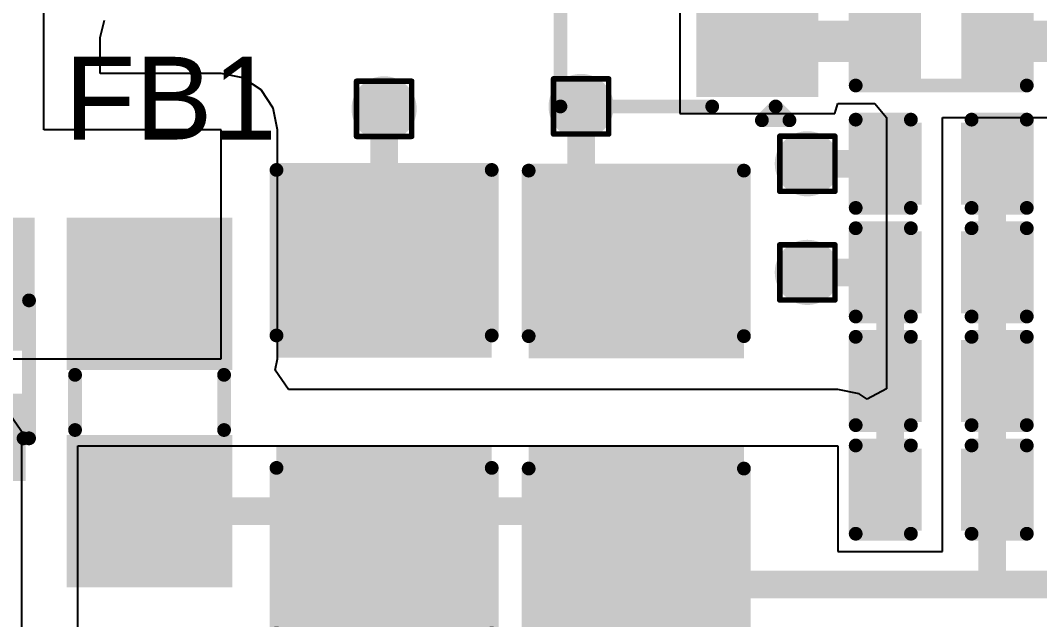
# Model space of a CAD drawing. Header units: inches. Extents: x -40 to 219, y 2 to 133.
# Drawn here: x 29.98 to 39.36, y 62.32 to 67.84 of the extents above; entities that cross this region are included whole.
import ezdxf

# ---------------------------------------------------------------- set-up
doc = ezdxf.new("R2010")
doc.units = ezdxf.units.IN
for name, color, linetype in [('Bottom Layer', 5, 'Continuous'), ('Drill Drawing', 1, 'Continuous'), ('Top Layer', 1, 'Continuous'), ('Top Overlay', 2, 'Continuous'), ('Top Paste', 8, 'Continuous'), ('Top Solder', 216, 'Continuous'), ('Via Holes', 16, 'Continuous')]:
    doc.layers.add(name, color=color, linetype=linetype)
doc.styles.add('Arial', font='', dxfattribs={"height": 0.2})
doc.styles.get('Arial').set_extended_font_data('Arial')

# ---------------------------------------------------------------- blocks, each defined once
blk = doc.blocks.new('R___0402_88')
at = {"layer": 'Top Layer'}
for points in [[(-0.6985, -0.3175), (-0.6985, 0.3175), (-0.2412999999999999, 0.3175), (-0.2413, -0.3175)], [(0.2412999999999999, -0.3175), (0.2413, 0.3175), (0.6985, 0.3175), (0.6985, -0.3175)]]:
    blk.add_hatch(color=1, dxfattribs=at).paths.add_polyline_path(points)
at = {"layer": 'Top Paste'}
for points in [[(-0.6985, -0.3175), (-0.6985, 0.3175), (-0.2412999999999999, 0.3175), (-0.2413, -0.3175)], [(0.2412999999999999, -0.3175), (0.2413, 0.3175), (0.6985, 0.3175), (0.6985, -0.3175)]]:
    blk.add_hatch(color=8, dxfattribs=at).paths.add_polyline_path(points)
at = {"layer": 'Top Solder'}
for points in [[(-0.75350116, -0.37250116), (-0.75350116, 0.37250116), (-0.1862988399999999, 0.37250116), (-0.18629884, -0.37250116)], [(0.1862988399999999, -0.37250116), (0.18629884, 0.37250116), (0.75350116, 0.37250116), (0.75350116, -0.37250116)]]:
    blk.add_hatch(color=216, dxfattribs=at).paths.add_polyline_path(points)
at = {"layer": 'Top Overlay'}
for points in [[(0.7874, 0.4064, 0.127, 0.127, 0), (-0.7874, 0.4064, 0.127, 0.127, 0)], [(-0.7874, 0.4064, 0.127, 0.127, 0), (-0.7874, -0.4064, 0.127, 0.127, 0)], [(0.7874, 0.4064, 0.127, 0.127, 0), (0.7874, -0.4064, 0.127, 0.127, 0)], [(0.7874, -0.4064, 0.127, 0.127, 0), (-0.7874, -0.4064, 0.127, 0.127, 0)], [(0.8128, -0.4318, 0.0032258, 0.0032258, 0), (-0.8128, -0.4318, 0.0032258, 0.0032258, 0)]]:
    blk.add_lwpolyline(points, format="xyseb", dxfattribs=at)
for points in [[(-0.8191499999999999, 0.4064, 0.0635, 0.0635, 1), (-0.7556499999999999, 0.4064, 0.0635, 0.0635, 1)], [(-0.8191499999999999, 0.4064, 0.0635, 0.0635, 1), (-0.7556499999999999, 0.4064, 0.0635, 0.0635, 1)], [(0.7556499999999999, 0.4064, 0.0635, 0.0635, 1), (0.8191499999999999, 0.4064, 0.0635, 0.0635, 1)], [(0.7556499999999999, 0.4064, 0.0635, 0.0635, 1), (0.8191499999999999, 0.4064, 0.0635, 0.0635, 1)], [(-0.8191499999999999, -0.4064, 0.0635, 0.0635, 1), (-0.7556499999999999, -0.4064, 0.0635, 0.0635, 1)], [(-0.8191499999999999, -0.4064, 0.0635, 0.0635, 1), (-0.7556499999999999, -0.4064, 0.0635, 0.0635, 1)], [(0.7556499999999999, -0.4064, 0.0635, 0.0635, 1), (0.8191499999999999, -0.4064, 0.0635, 0.0635, 1)], [(0.7556499999999999, -0.4064, 0.0635, 0.0635, 1), (0.8191499999999999, -0.4064, 0.0635, 0.0635, 1)], [(-0.81360518, -0.4318, 0.0016129, 0.0016129, 1), (-0.8119948199999999, -0.4318, 0.0016129, 0.0016129, 1)], [(0.8119948199999999, -0.4318, 0.0016129, 0.0016129, 1), (0.81360518, -0.4318, 0.0016129, 0.0016129, 1)]]:
    blk.add_lwpolyline(points, format="xyseb", close=True, dxfattribs=at)
blk = doc.blocks.new('SOT_23_134')
at = {"layer": 'Top Layer'}
for points in [[(-0.41000045, 1.46000089), (0.41000045, 1.46000089), (0.41000045, 0.54000019), (-0.41000045, 0.54000019)], [(-1.36000109, -0.54000019), (-0.54000019, -0.54000019), (-0.54000019, -1.46000089), (-1.36000109, -1.46000089)], [(0.54000019, -0.54000019), (1.36000109, -0.54000019), (1.36000109, -1.46000089), (0.54000019, -1.46000089)]]:
    blk.add_hatch(color=1, dxfattribs=at).paths.add_polyline_path(points)
at = {"layer": 'Top Paste'}
for points in [[(-0.41000045, 1.46000089), (0.41000045, 1.46000089), (0.41000045, 0.54000019), (-0.41000045, 0.54000019)], [(-1.36000109, -0.54000019), (-0.54000019, -0.54000019), (-0.54000019, -1.46000089), (-1.36000109, -1.46000089)], [(0.54000019, -0.54000019), (1.36000109, -0.54000019), (1.36000109, -1.46000089), (0.54000019, -1.46000089)]]:
    blk.add_hatch(color=8, dxfattribs=at).paths.add_polyline_path(points)
at = {"layer": 'Top Solder'}
for points in [[(-0.51160045, 1.56160089), (0.51160045, 1.56160089), (0.51160045, 0.43840019), (-0.51160045, 0.43840019)], [(-1.46160109, -0.43840019), (-0.43840019, -0.43840019), (-0.43840019, -1.56160089), (-1.46160109, -1.56160089)], [(0.43840019, -0.43840019), (1.46160109, -0.43840019), (1.46160109, -1.56160089), (0.43840019, -1.56160089)]]:
    blk.add_hatch(color=216, dxfattribs=at).paths.add_polyline_path(points)
at = {"layer": 'Top Overlay'}
for points in [[(-1.5494, 0.8128, 0.127, 0.127, 0), (-1.5494, -0.5841999999999999, 0.127, 0.127, 0)], [(-1.5494, 0.8128, 0.127, 0.127, 0), (-0.5588, 0.8128, 0.127, 0.127, 0)], [(0.5588, 0.8128, 0.127, 0.127, 0), (1.5494, 0.8128, 0.127, 0.127, 0)], [(1.5494, 0.8128, 0.127, 0.127, 0), (1.5494, -0.5841999999999999, 0.127, 0.127, 0)], [(-0.3302, -0.7874, 0.127, 0.127, 0), (0.3302, -0.7874, 0.127, 0.127, 0)], [(-1.6764, -1.0414, 0.127, 0.127, 0), (-1.5494, -1.1684, 0.127, 0.127, 0)], [(-1.6764, -1.0414, 0.127, 0.127, 0), (-1.6764, -1.2954, 0.127, 0.127, 0)], [(-1.5494, -1.1684, 0.127, 0.127, 0), (-1.6764, -1.2954, 0.127, 0.127, 0)]]:
    blk.add_lwpolyline(points, format="xyseb", dxfattribs=at)
for points in [[(-1.58115, 0.8128, 0.0635, 0.0635, 1), (-1.51765, 0.8128, 0.0635, 0.0635, 1)], [(-1.58115, 0.8128, 0.0635, 0.0635, 1), (-1.51765, 0.8128, 0.0635, 0.0635, 1)], [(-0.5905499999999999, 0.8128, 0.0635, 0.0635, 1), (-0.52705, 0.8128, 0.0635, 0.0635, 1)], [(0.52705, 0.8128, 0.0635, 0.0635, 1), (0.5905499999999999, 0.8128, 0.0635, 0.0635, 1)], [(1.51765, 0.8128, 0.0635, 0.0635, 1), (1.58115, 0.8128, 0.0635, 0.0635, 1)], [(1.51765, 0.8128, 0.0635, 0.0635, 1), (1.58115, 0.8128, 0.0635, 0.0635, 1)], [(-1.58115, -0.5841999999999999, 0.0635, 0.0635, 1), (-1.51765, -0.5841999999999999, 0.0635, 0.0635, 1)], [(1.51765, -0.5841999999999999, 0.0635, 0.0635, 1), (1.58115, -0.5841999999999999, 0.0635, 0.0635, 1)], [(-0.36195, -0.7874, 0.0635, 0.0635, 1), (-0.29845, -0.7874, 0.0635, 0.0635, 1)], [(0.29845, -0.7874, 0.0635, 0.0635, 1), (0.36195, -0.7874, 0.0635, 0.0635, 1)], [(-1.70815, -1.0414, 0.0635, 0.0635, 1), (-1.64465, -1.0414, 0.0635, 0.0635, 1)], [(-1.70815, -1.0414, 0.0635, 0.0635, 1), (-1.64465, -1.0414, 0.0635, 0.0635, 1)], [(-1.58115, -1.1684, 0.0635, 0.0635, 1), (-1.51765, -1.1684, 0.0635, 0.0635, 1)], [(-1.58115, -1.1684, 0.0635, 0.0635, 1), (-1.51765, -1.1684, 0.0635, 0.0635, 1)], [(-1.70815, -1.2954, 0.0635, 0.0635, 1), (-1.64465, -1.2954, 0.0635, 0.0635, 1)], [(-1.70815, -1.2954, 0.0635, 0.0635, 1), (-1.64465, -1.2954, 0.0635, 0.0635, 1)]]:
    blk.add_lwpolyline(points, format="xyseb", close=True, dxfattribs=at)
blk = doc.blocks.new('I___0805_159')
at = {"layer": 'Top Layer'}
for points in [[(-1.59999807, 0.65999995), (-0.39999793, 0.65999995), (-0.39999793, -0.65999995), (-1.59999807, -0.65999995)], [(0.4000004699999999, 0.65999995), (1.60000061, 0.65999995), (1.60000061, -0.65999995), (0.4000004699999999, -0.65999995)]]:
    blk.add_hatch(color=1, dxfattribs=at).paths.add_polyline_path(points)
at = {"layer": 'Top Paste'}
for points in [[(-1.59999807, 0.65999995), (-0.39999793, 0.65999995), (-0.39999793, -0.65999995), (-1.59999807, -0.65999995)], [(0.4000004699999999, 0.65999995), (1.60000061, 0.65999995), (1.60000061, -0.65999995), (0.4000004699999999, -0.65999995)]]:
    blk.add_hatch(color=8, dxfattribs=at).paths.add_polyline_path(points)
at = {"layer": 'Top Solder'}
for points in [[(-1.70159807, 0.7615999499999999), (-0.29839793, 0.7615999499999999), (-0.29839793, -0.7615999499999999), (-1.70159807, -0.7615999499999999)], [(0.29840047, 0.7615999499999999), (1.70160061, 0.7615999499999999), (1.70160061, -0.7615999499999999), (0.29840047, -0.7615999499999999)]]:
    blk.add_hatch(color=216, dxfattribs=at).paths.add_polyline_path(points)
at = {"layer": 'Top Overlay'}
for points in [[(-0.254, 0.6858, 0.127, 0.127, 0), (0.25400254, 0.6858, 0.127, 0.127, 0)], [(-0.254, -0.6858, 0.127, 0.127, 0), (0.25400254, -0.6858, 0.127, 0.127, 0)]]:
    blk.add_lwpolyline(points, format="xyseb", dxfattribs=at)
for points in [[(-0.2857499999999999, 0.6858, 0.0635, 0.0635, 1), (-0.22225, 0.6858, 0.0635, 0.0635, 1)], [(0.22225254, 0.6858, 0.0635, 0.0635, 1), (0.28575254, 0.6858, 0.0635, 0.0635, 1)], [(-0.2857499999999999, -0.6858, 0.0635, 0.0635, 1), (-0.22225, -0.6858, 0.0635, 0.0635, 1)], [(0.22225254, -0.6858, 0.0635, 0.0635, 1), (0.28575254, -0.6858, 0.0635, 0.0635, 1)]]:
    blk.add_lwpolyline(points, format="xyseb", close=True, dxfattribs=at)
blk = doc.blocks.new('SOD_523_166')
at = {"layer": 'Top Layer'}
for points in [[(-0.90000074, 0.35000057), (-0.30000194, 0.35000057), (-0.30000194, -0.35000057), (-0.90000074, -0.35000057)], [(0.2999994, 0.35000057), (0.8999982, 0.35000057), (0.8999982, -0.35000057), (0.2999994, -0.35000057)]]:
    blk.add_hatch(color=1, dxfattribs=at).paths.add_polyline_path(points)
at = {"layer": 'Top Overlay'}
for points in [[(0.66047366, 0.35559238), (1.42247366, 0.35559238), (1.42247366, 0.53339238), (0.66047366, 0.53339238)], [(0.93983302, -0.38104572), (1.42243302, -0.38104572), (1.42243302, 0.38095428), (0.93983302, 0.38095428)], [(0.66039238, -0.5334127), (1.42239238, -0.5334127), (1.42239238, -0.3556127), (0.66039238, -0.3556127)]]:
    blk.add_hatch(color=2, dxfattribs=at).paths.add_polyline_path(points)
at = {"layer": 'Top Paste'}
for points in [[(-0.90000074, 0.35000057), (-0.30000194, 0.35000057), (-0.30000194, -0.35000057), (-0.90000074, -0.35000057)], [(0.2999994, 0.35000057), (0.8999982, 0.35000057), (0.8999982, -0.35000057), (0.2999994, -0.35000057)]]:
    blk.add_hatch(color=8, dxfattribs=at).paths.add_polyline_path(points)
at = {"layer": 'Top Solder'}
for points in [[(-1.00160074, 0.45160057), (-0.19840194, 0.45160057), (-0.19840194, -0.45160057), (-1.00160074, -0.45160057)], [(0.1983994, 0.45160057), (1.0015982, 0.45160057), (1.0015982, -0.45160057), (0.1983994, -0.45160057)]]:
    blk.add_hatch(color=216, dxfattribs=at).paths.add_polyline_path(points)
at = {"layer": 'Top Overlay'}
for points in [[(-0.6096, 0.4826, 0.127, 0.127, 0), (0.66039746, 0.4826, 0.127, 0.127, 0)], [(-0.6096, 0.4817998999999999, 0.127, 0.127, 0), (-0.6096, 0.4318, 0.127, 0.127, 0)], [(-0.6096, -0.4318, 0.127, 0.127, 0), (-0.6096, -0.4817998999999999, 0.127, 0.127, 0)], [(-0.6096, -0.4826, 0.127, 0.127, 0), (0.66039746, -0.4826, 0.127, 0.127, 0)]]:
    blk.add_lwpolyline(points, format="xyseb", dxfattribs=at)
for points in [[(-0.64135, 0.4826, 0.0635, 0.0635, 1), (-0.57785, 0.4826, 0.0635, 0.0635, 1)], [(-0.64135, 0.4817998999999999, 0.0635, 0.0635, 1), (-0.57785, 0.4817998999999999, 0.0635, 0.0635, 1)], [(-0.64135, 0.4318, 0.0635, 0.0635, 1), (-0.57785, 0.4318, 0.0635, 0.0635, 1)], [(0.6286474599999999, 0.4826, 0.0635, 0.0635, 1), (0.6921474599999999, 0.4826, 0.0635, 0.0635, 1)], [(-0.64135, -0.4318, 0.0635, 0.0635, 1), (-0.57785, -0.4318, 0.0635, 0.0635, 1)], [(-0.64135, -0.4817998999999999, 0.0635, 0.0635, 1), (-0.57785, -0.4817998999999999, 0.0635, 0.0635, 1)], [(-0.64135, -0.4826, 0.0635, 0.0635, 1), (-0.57785, -0.4826, 0.0635, 0.0635, 1)], [(0.6286474599999999, -0.4826, 0.0635, 0.0635, 1), (0.6921474599999999, -0.4826, 0.0635, 0.0635, 1)]]:
    blk.add_lwpolyline(points, format="xyseb", close=True, dxfattribs=at)
blk = doc.blocks.new('C___1206_193')
at = {"layer": 'Top Layer'}
for points in [[(-2.03200254, 0.889), (-0.50800254, 0.889), (-0.50800254, -0.889), (-2.03200254, -0.889)], [(0.50799746, 0.889), (2.03199746, 0.889), (2.03199746, -0.889), (0.50799746, -0.889)]]:
    blk.add_hatch(color=1, dxfattribs=at).paths.add_polyline_path(points)
at = {"layer": 'Top Paste'}
for points in [[(-2.03200254, 0.889), (-0.50800254, 0.889), (-0.50800254, -0.889), (-2.03200254, -0.889)], [(0.50799746, 0.889), (2.03199746, 0.889), (2.03199746, -0.889), (0.50799746, -0.889)]]:
    blk.add_hatch(color=8, dxfattribs=at).paths.add_polyline_path(points)
at = {"layer": 'Top Solder'}
for points in [[(-2.13360254, 0.9905999999999999), (-0.40640254, 0.9905999999999999), (-0.40640254, -0.9905999999999999), (-2.13360254, -0.9905999999999999)], [(0.40639746, 0.9905999999999999), (2.13359746, 0.9905999999999999), (2.13359746, -0.9905999999999999), (0.40639746, -0.9905999999999999)]]:
    blk.add_hatch(color=216, dxfattribs=at).paths.add_polyline_path(points)
at = {"layer": 'Top Overlay'}
for points in [[(-0.6096050799999999, 0.99060254, 0.127, 0.127, 0), (-2.1336, 0.99060254, 0.127, 0.127, 0)], [(-2.1336, -0.99060254, 0.127, 0.127, 0), (-2.1336, 0.99060254, 0.127, 0.127, 0)], [(2.13359746, 0.9905999999999999, 0.127, 0.127, 0), (0.60959746, 0.9905999999999999, 0.127, 0.127, 0)], [(2.13359746, -0.9905999999999999, 0.127, 0.127, 0), (2.13359746, 0.9905999999999999, 0.127, 0.127, 0)], [(-0.6096050799999999, -0.99060254, 0.127, 0.127, 0), (-2.1336, -0.99060254, 0.127, 0.127, 0)], [(2.13359746, -0.9905999999999999, 0.127, 0.127, 0), (0.60959746, -0.9905999999999999, 0.127, 0.127, 0)]]:
    blk.add_lwpolyline(points, format="xyseb", dxfattribs=at)
for points in [[(-2.16535, 0.99060254, 0.0635, 0.0635, 1), (-2.10185, 0.99060254, 0.0635, 0.0635, 1)], [(-2.16535, 0.99060254, 0.0635, 0.0635, 1), (-2.10185, 0.99060254, 0.0635, 0.0635, 1)], [(-0.64135508, 0.99060254, 0.0635, 0.0635, 1), (-0.57785508, 0.99060254, 0.0635, 0.0635, 1)], [(0.57784746, 0.9905999999999999, 0.0635, 0.0635, 1), (0.64134746, 0.9905999999999999, 0.0635, 0.0635, 1)], [(2.10184746, 0.9905999999999999, 0.0635, 0.0635, 1), (2.16534746, 0.9905999999999999, 0.0635, 0.0635, 1)], [(2.10184746, 0.9905999999999999, 0.0635, 0.0635, 1), (2.16534746, 0.9905999999999999, 0.0635, 0.0635, 1)], [(-2.16535, -0.99060254, 0.0635, 0.0635, 1), (-2.10185, -0.99060254, 0.0635, 0.0635, 1)], [(-2.16535, -0.99060254, 0.0635, 0.0635, 1), (-2.10185, -0.99060254, 0.0635, 0.0635, 1)], [(-0.64135508, -0.99060254, 0.0635, 0.0635, 1), (-0.57785508, -0.99060254, 0.0635, 0.0635, 1)], [(0.57784746, -0.9905999999999999, 0.0635, 0.0635, 1), (0.64134746, -0.9905999999999999, 0.0635, 0.0635, 1)], [(2.10184746, -0.9905999999999999, 0.0635, 0.0635, 1), (2.16534746, -0.9905999999999999, 0.0635, 0.0635, 1)], [(2.10184746, -0.9905999999999999, 0.0635, 0.0635, 1), (2.16534746, -0.9905999999999999, 0.0635, 0.0635, 1)]]:
    blk.add_lwpolyline(points, format="xyseb", close=True, dxfattribs=at)
blk = doc.blocks.new('C___1206_194')
at = {"layer": 'Top Layer'}
for points in [[(-2.03200254, 0.889), (-0.50800254, 0.889), (-0.50800254, -0.889), (-2.03200254, -0.889)], [(0.50799746, 0.889), (2.03199746, 0.889), (2.03199746, -0.889), (0.50799746, -0.889)]]:
    blk.add_hatch(color=1, dxfattribs=at).paths.add_polyline_path(points)
at = {"layer": 'Top Paste'}
for points in [[(-2.03200254, 0.889), (-0.50800254, 0.889), (-0.50800254, -0.889), (-2.03200254, -0.889)], [(0.50799746, 0.889), (2.03199746, 0.889), (2.03199746, -0.889), (0.50799746, -0.889)]]:
    blk.add_hatch(color=8, dxfattribs=at).paths.add_polyline_path(points)
at = {"layer": 'Top Solder'}
for points in [[(-2.13360254, 0.9905999999999999), (-0.40640254, 0.9905999999999999), (-0.40640254, -0.9905999999999999), (-2.13360254, -0.9905999999999999)], [(0.40639746, 0.9905999999999999), (2.13359746, 0.9905999999999999), (2.13359746, -0.9905999999999999), (0.40639746, -0.9905999999999999)]]:
    blk.add_hatch(color=216, dxfattribs=at).paths.add_polyline_path(points)
at = {"layer": 'Top Overlay'}
for points in [[(-0.6096050799999999, 0.99060254, 0.127, 0.127, 0), (-2.1336, 0.99060254, 0.127, 0.127, 0)], [(-2.1336, -0.99060254, 0.127, 0.127, 0), (-2.1336, 0.99060254, 0.127, 0.127, 0)], [(2.13359746, 0.9905999999999999, 0.127, 0.127, 0), (0.60959746, 0.9905999999999999, 0.127, 0.127, 0)], [(2.13359746, -0.9905999999999999, 0.127, 0.127, 0), (2.13359746, 0.9905999999999999, 0.127, 0.127, 0)], [(-0.6096050799999999, -0.99060254, 0.127, 0.127, 0), (-2.1336, -0.99060254, 0.127, 0.127, 0)], [(2.13359746, -0.9905999999999999, 0.127, 0.127, 0), (0.60959746, -0.9905999999999999, 0.127, 0.127, 0)]]:
    blk.add_lwpolyline(points, format="xyseb", dxfattribs=at)
for points in [[(-2.16535, 0.99060254, 0.0635, 0.0635, 1), (-2.10185, 0.99060254, 0.0635, 0.0635, 1)], [(-2.16535, 0.99060254, 0.0635, 0.0635, 1), (-2.10185, 0.99060254, 0.0635, 0.0635, 1)], [(-0.64135508, 0.99060254, 0.0635, 0.0635, 1), (-0.57785508, 0.99060254, 0.0635, 0.0635, 1)], [(0.57784746, 0.9905999999999999, 0.0635, 0.0635, 1), (0.64134746, 0.9905999999999999, 0.0635, 0.0635, 1)], [(2.10184746, 0.9905999999999999, 0.0635, 0.0635, 1), (2.16534746, 0.9905999999999999, 0.0635, 0.0635, 1)], [(2.10184746, 0.9905999999999999, 0.0635, 0.0635, 1), (2.16534746, 0.9905999999999999, 0.0635, 0.0635, 1)], [(-2.16535, -0.99060254, 0.0635, 0.0635, 1), (-2.10185, -0.99060254, 0.0635, 0.0635, 1)], [(-2.16535, -0.99060254, 0.0635, 0.0635, 1), (-2.10185, -0.99060254, 0.0635, 0.0635, 1)], [(-0.64135508, -0.99060254, 0.0635, 0.0635, 1), (-0.57785508, -0.99060254, 0.0635, 0.0635, 1)], [(0.57784746, -0.9905999999999999, 0.0635, 0.0635, 1), (0.64134746, -0.9905999999999999, 0.0635, 0.0635, 1)], [(2.10184746, -0.9905999999999999, 0.0635, 0.0635, 1), (2.16534746, -0.9905999999999999, 0.0635, 0.0635, 1)], [(2.10184746, -0.9905999999999999, 0.0635, 0.0635, 1), (2.16534746, -0.9905999999999999, 0.0635, 0.0635, 1)]]:
    blk.add_lwpolyline(points, format="xyseb", close=True, dxfattribs=at)
blk = doc.blocks.new('C___0402_195')
at = {"layer": 'Top Layer'}
for points in [[(-0.6985, -0.3175), (-0.6985, 0.3175), (-0.2412999999999999, 0.3175), (-0.2413, -0.3175)], [(0.2412999999999999, -0.3175), (0.2413, 0.3175), (0.6985, 0.3175), (0.6985, -0.3175)]]:
    blk.add_hatch(color=1, dxfattribs=at).paths.add_polyline_path(points)
at = {"layer": 'Top Paste'}
for points in [[(-0.6985, -0.3175), (-0.6985, 0.3175), (-0.2412999999999999, 0.3175), (-0.2413, -0.3175)], [(0.2412999999999999, -0.3175), (0.2413, 0.3175), (0.6985, 0.3175), (0.6985, -0.3175)]]:
    blk.add_hatch(color=8, dxfattribs=at).paths.add_polyline_path(points)
at = {"layer": 'Top Solder'}
for points in [[(-0.7584998799999999, -0.37749988), (-0.7584998799999999, 0.37749988), (-0.18130012, 0.37749988), (-0.18130012, -0.37749988)], [(0.18130012, -0.37749988), (0.18130012, 0.37749988), (0.7584998799999999, 0.37749988), (0.7584998799999999, -0.37749988)]]:
    blk.add_hatch(color=216, dxfattribs=at).paths.add_polyline_path(points)
at = {"layer": 'Top Overlay'}
for points in [[(-0.7874, -0.4064, 0.127, 0.127, 0), (-0.7874, 0.4064, 0.127, 0.127, 0)], [(-0.7874, 0.4064, 0.127, 0.127, 0), (-0.2794, 0.4064, 0.127, 0.127, 0)], [(0.2794, 0.4064, 0.127, 0.127, 0), (0.7874, 0.4064, 0.127, 0.127, 0)], [(0.7874, -0.4064, 0.127, 0.127, 0), (0.7874, 0.4064, 0.127, 0.127, 0)], [(-0.7874, -0.4064, 0.127, 0.127, 0), (-0.2794, -0.4064, 0.127, 0.127, 0)], [(0.2794, -0.4064, 0.127, 0.127, 0), (0.7874, -0.4064, 0.127, 0.127, 0)]]:
    blk.add_lwpolyline(points, format="xyseb", dxfattribs=at)
for points in [[(-0.8191499999999999, 0.4064, 0.0635, 0.0635, 1), (-0.7556499999999999, 0.4064, 0.0635, 0.0635, 1)], [(-0.8191499999999999, 0.4064, 0.0635, 0.0635, 1), (-0.7556499999999999, 0.4064, 0.0635, 0.0635, 1)], [(-0.31115, 0.4064, 0.0635, 0.0635, 1), (-0.24765, 0.4064, 0.0635, 0.0635, 1)], [(0.24765, 0.4064, 0.0635, 0.0635, 1), (0.31115, 0.4064, 0.0635, 0.0635, 1)], [(0.7556499999999999, 0.4064, 0.0635, 0.0635, 1), (0.8191499999999999, 0.4064, 0.0635, 0.0635, 1)], [(0.7556499999999999, 0.4064, 0.0635, 0.0635, 1), (0.8191499999999999, 0.4064, 0.0635, 0.0635, 1)], [(-0.8191499999999999, -0.4064, 0.0635, 0.0635, 1), (-0.7556499999999999, -0.4064, 0.0635, 0.0635, 1)], [(-0.8191499999999999, -0.4064, 0.0635, 0.0635, 1), (-0.7556499999999999, -0.4064, 0.0635, 0.0635, 1)], [(-0.31115, -0.4064, 0.0635, 0.0635, 1), (-0.24765, -0.4064, 0.0635, 0.0635, 1)], [(0.24765, -0.4064, 0.0635, 0.0635, 1), (0.31115, -0.4064, 0.0635, 0.0635, 1)], [(0.7556499999999999, -0.4064, 0.0635, 0.0635, 1), (0.8191499999999999, -0.4064, 0.0635, 0.0635, 1)], [(0.7556499999999999, -0.4064, 0.0635, 0.0635, 1), (0.8191499999999999, -0.4064, 0.0635, 0.0635, 1)]]:
    blk.add_lwpolyline(points, format="xyseb", close=True, dxfattribs=at)
blk = doc.blocks.new('C___0402_196')
at = {"layer": 'Top Layer'}
for points in [[(-0.6985, -0.3175), (-0.6985, 0.3175), (-0.2412999999999999, 0.3175), (-0.2413, -0.3175)], [(0.2412999999999999, -0.3175), (0.2413, 0.3175), (0.6985, 0.3175), (0.6985, -0.3175)]]:
    blk.add_hatch(color=1, dxfattribs=at).paths.add_polyline_path(points)
at = {"layer": 'Top Paste'}
for points in [[(-0.6985, -0.3175), (-0.6985, 0.3175), (-0.2412999999999999, 0.3175), (-0.2413, -0.3175)], [(0.2412999999999999, -0.3175), (0.2413, 0.3175), (0.6985, 0.3175), (0.6985, -0.3175)]]:
    blk.add_hatch(color=8, dxfattribs=at).paths.add_polyline_path(points)
at = {"layer": 'Top Solder'}
for points in [[(-0.7584998799999999, -0.37749988), (-0.7584998799999999, 0.37749988), (-0.18130012, 0.37749988), (-0.18130012, -0.37749988)], [(0.18130012, -0.37749988), (0.18130012, 0.37749988), (0.7584998799999999, 0.37749988), (0.7584998799999999, -0.37749988)]]:
    blk.add_hatch(color=216, dxfattribs=at).paths.add_polyline_path(points)
at = {"layer": 'Top Overlay'}
for points in [[(-0.7874, 0.40639746, 0.127, 0.127, 0), (-0.27940254, 0.40640254, 0.127, 0.127, 0)], [(-0.7874, -0.4064, 0.127, 0.127, 0), (-0.7874, 0.40639746, 0.127, 0.127, 0)], [(0.2794, 0.40640254, 0.127, 0.127, 0), (0.78740254, 0.40640254, 0.127, 0.127, 0)], [(0.7874, -0.4064, 0.127, 0.127, 0), (0.78740254, 0.40640254, 0.127, 0.127, 0)], [(-0.7874, -0.4064, 0.127, 0.127, 0), (-0.2794, -0.4064, 0.127, 0.127, 0)], [(0.2794, -0.4064, 0.127, 0.127, 0), (0.7874, -0.4064, 0.127, 0.127, 0)]]:
    blk.add_lwpolyline(points, format="xyseb", dxfattribs=at)
for points in [[(-0.8191499999999999, 0.40639746, 0.0635, 0.0635, 1), (-0.7556499999999999, 0.40639746, 0.0635, 0.0635, 1)], [(-0.8191499999999999, 0.40639746, 0.0635, 0.0635, 1), (-0.7556499999999999, 0.40639746, 0.0635, 0.0635, 1)], [(-0.31115254, 0.40640254, 0.0635, 0.0635, 1), (-0.24765254, 0.40640254, 0.0635, 0.0635, 1)], [(0.24765, 0.40640254, 0.0635, 0.0635, 1), (0.31115, 0.40640254, 0.0635, 0.0635, 1)], [(0.75565254, 0.40640254, 0.0635, 0.0635, 1), (0.8191525399999998, 0.40640254, 0.0635, 0.0635, 1)], [(0.75565254, 0.40640254, 0.0635, 0.0635, 1), (0.8191525399999998, 0.40640254, 0.0635, 0.0635, 1)], [(-0.8191499999999999, -0.4064, 0.0635, 0.0635, 1), (-0.7556499999999999, -0.4064, 0.0635, 0.0635, 1)], [(-0.8191499999999999, -0.4064, 0.0635, 0.0635, 1), (-0.7556499999999999, -0.4064, 0.0635, 0.0635, 1)], [(-0.31115, -0.4064, 0.0635, 0.0635, 1), (-0.24765, -0.4064, 0.0635, 0.0635, 1)], [(0.24765, -0.4064, 0.0635, 0.0635, 1), (0.31115, -0.4064, 0.0635, 0.0635, 1)], [(0.7556499999999999, -0.4064, 0.0635, 0.0635, 1), (0.8191499999999999, -0.4064, 0.0635, 0.0635, 1)], [(0.7556499999999999, -0.4064, 0.0635, 0.0635, 1), (0.8191499999999999, -0.4064, 0.0635, 0.0635, 1)]]:
    blk.add_lwpolyline(points, format="xyseb", close=True, dxfattribs=at)
blk = doc.blocks.new('C___0402_197')
at = {"layer": 'Top Layer'}
for points in [[(-0.6985, -0.3175), (-0.6985, 0.3175), (-0.2412999999999999, 0.3175), (-0.2413, -0.3175)], [(0.2412999999999999, -0.3175), (0.2413, 0.3175), (0.6985, 0.3175), (0.6985, -0.3175)]]:
    blk.add_hatch(color=1, dxfattribs=at).paths.add_polyline_path(points)
at = {"layer": 'Top Paste'}
for points in [[(-0.6985, -0.3175), (-0.6985, 0.3175), (-0.2412999999999999, 0.3175), (-0.2413, -0.3175)], [(0.2412999999999999, -0.3175), (0.2413, 0.3175), (0.6985, 0.3175), (0.6985, -0.3175)]]:
    blk.add_hatch(color=8, dxfattribs=at).paths.add_polyline_path(points)
at = {"layer": 'Top Solder'}
for points in [[(-0.7584998799999999, -0.37749988), (-0.7584998799999999, 0.37749988), (-0.18130012, 0.37749988), (-0.18130012, -0.37749988)], [(0.18130012, -0.37749988), (0.18130012, 0.37749988), (0.7584998799999999, 0.37749988), (0.7584998799999999, -0.37749988)]]:
    blk.add_hatch(color=216, dxfattribs=at).paths.add_polyline_path(points)
at = {"layer": 'Top Overlay'}
for points in [[(-0.78740254, -0.40640254, 0.127, 0.127, 0), (-0.7874, 0.4064, 0.127, 0.127, 0)], [(-0.7874, 0.4064, 0.127, 0.127, 0), (-0.2794, 0.4064, 0.127, 0.127, 0)], [(0.2794, 0.4064, 0.127, 0.127, 0), (0.7874, 0.4064, 0.127, 0.127, 0)], [(0.7874, 0.4064, 0.127, 0.127, 0), (0.78740254, -0.40640254, 0.127, 0.127, 0)], [(-0.78740254, -0.40640254, 0.127, 0.127, 0), (-0.2794, -0.40640254, 0.127, 0.127, 0)], [(0.2794, -0.40640254, 0.127, 0.127, 0), (0.78740254, -0.40640254, 0.127, 0.127, 0)]]:
    blk.add_lwpolyline(points, format="xyseb", dxfattribs=at)
for points in [[(-0.8191499999999999, 0.4064, 0.0635, 0.0635, 1), (-0.7556499999999999, 0.4064, 0.0635, 0.0635, 1)], [(-0.8191499999999999, 0.4064, 0.0635, 0.0635, 1), (-0.7556499999999999, 0.4064, 0.0635, 0.0635, 1)], [(-0.31115, 0.4064, 0.0635, 0.0635, 1), (-0.24765, 0.4064, 0.0635, 0.0635, 1)], [(0.24765, 0.4064, 0.0635, 0.0635, 1), (0.31115, 0.4064, 0.0635, 0.0635, 1)], [(0.7556499999999999, 0.4064, 0.0635, 0.0635, 1), (0.8191499999999999, 0.4064, 0.0635, 0.0635, 1)], [(0.7556499999999999, 0.4064, 0.0635, 0.0635, 1), (0.8191499999999999, 0.4064, 0.0635, 0.0635, 1)], [(-0.8191525399999998, -0.40640254, 0.0635, 0.0635, 1), (-0.75565254, -0.40640254, 0.0635, 0.0635, 1)], [(-0.8191525399999998, -0.40640254, 0.0635, 0.0635, 1), (-0.75565254, -0.40640254, 0.0635, 0.0635, 1)], [(-0.31115, -0.40640254, 0.0635, 0.0635, 1), (-0.24765, -0.40640254, 0.0635, 0.0635, 1)], [(0.24765, -0.40640254, 0.0635, 0.0635, 1), (0.31115, -0.40640254, 0.0635, 0.0635, 1)], [(0.75565254, -0.40640254, 0.0635, 0.0635, 1), (0.8191525399999998, -0.40640254, 0.0635, 0.0635, 1)], [(0.75565254, -0.40640254, 0.0635, 0.0635, 1), (0.8191525399999998, -0.40640254, 0.0635, 0.0635, 1)]]:
    blk.add_lwpolyline(points, format="xyseb", close=True, dxfattribs=at)
blk = doc.blocks.new('C___0402_198')
at = {"layer": 'Top Layer'}
for points in [[(-0.6985, -0.3175), (-0.6985, 0.3175), (-0.2412999999999999, 0.3175), (-0.2413, -0.3175)], [(0.2412999999999999, -0.3175), (0.2413, 0.3175), (0.6985, 0.3175), (0.6985, -0.3175)]]:
    blk.add_hatch(color=1, dxfattribs=at).paths.add_polyline_path(points)
at = {"layer": 'Top Paste'}
for points in [[(-0.6985, -0.3175), (-0.6985, 0.3175), (-0.2412999999999999, 0.3175), (-0.2413, -0.3175)], [(0.2412999999999999, -0.3175), (0.2413, 0.3175), (0.6985, 0.3175), (0.6985, -0.3175)]]:
    blk.add_hatch(color=8, dxfattribs=at).paths.add_polyline_path(points)
at = {"layer": 'Top Solder'}
for points in [[(-0.7584998799999999, -0.37749988), (-0.7584998799999999, 0.37749988), (-0.18130012, 0.37749988), (-0.18130012, -0.37749988)], [(0.18130012, -0.37749988), (0.18130012, 0.37749988), (0.7584998799999999, 0.37749988), (0.7584998799999999, -0.37749988)]]:
    blk.add_hatch(color=216, dxfattribs=at).paths.add_polyline_path(points)
at = {"layer": 'Top Overlay'}
for points in [[(-0.78740254, -0.40640254, 0.127, 0.127, 0), (-0.7874, 0.4064, 0.127, 0.127, 0)], [(-0.7874, 0.4064, 0.127, 0.127, 0), (-0.2794, 0.4064, 0.127, 0.127, 0)], [(0.2794, 0.4064, 0.127, 0.127, 0), (0.7874, 0.4064, 0.127, 0.127, 0)], [(0.7874, -0.40639746, 0.127, 0.127, 0), (0.7874, 0.4064, 0.127, 0.127, 0)], [(-0.78740254, -0.40640254, 0.127, 0.127, 0), (-0.2794, -0.40640254, 0.127, 0.127, 0)], [(0.2794, -0.40640254, 0.127, 0.127, 0), (0.7874, -0.40639746, 0.127, 0.127, 0)]]:
    blk.add_lwpolyline(points, format="xyseb", dxfattribs=at)
for points in [[(-0.8191499999999999, 0.4064, 0.0635, 0.0635, 1), (-0.7556499999999999, 0.4064, 0.0635, 0.0635, 1)], [(-0.8191499999999999, 0.4064, 0.0635, 0.0635, 1), (-0.7556499999999999, 0.4064, 0.0635, 0.0635, 1)], [(-0.31115, 0.4064, 0.0635, 0.0635, 1), (-0.24765, 0.4064, 0.0635, 0.0635, 1)], [(0.24765, 0.4064, 0.0635, 0.0635, 1), (0.31115, 0.4064, 0.0635, 0.0635, 1)], [(0.7556499999999999, 0.4064, 0.0635, 0.0635, 1), (0.8191499999999999, 0.4064, 0.0635, 0.0635, 1)], [(0.7556499999999999, 0.4064, 0.0635, 0.0635, 1), (0.8191499999999999, 0.4064, 0.0635, 0.0635, 1)], [(-0.8191525399999998, -0.40640254, 0.0635, 0.0635, 1), (-0.75565254, -0.40640254, 0.0635, 0.0635, 1)], [(-0.8191525399999998, -0.40640254, 0.0635, 0.0635, 1), (-0.75565254, -0.40640254, 0.0635, 0.0635, 1)], [(-0.31115, -0.40640254, 0.0635, 0.0635, 1), (-0.24765, -0.40640254, 0.0635, 0.0635, 1)], [(0.24765, -0.40640254, 0.0635, 0.0635, 1), (0.31115, -0.40640254, 0.0635, 0.0635, 1)], [(0.7556499999999999, -0.40639746, 0.0635, 0.0635, 1), (0.8191499999999999, -0.40639746, 0.0635, 0.0635, 1)], [(0.7556499999999999, -0.40639746, 0.0635, 0.0635, 1), (0.8191499999999999, -0.40639746, 0.0635, 0.0635, 1)]]:
    blk.add_lwpolyline(points, format="xyseb", close=True, dxfattribs=at)

msp = doc.modelspace()

# ---------------------------------------------------------------- hatches: boundary and pattern name
at = {"layer": 'Bottom Layer'}
h = msp.add_hatch(color=5, dxfattribs=at)
edge = h.paths.add_edge_path()
edge.add_arc((33.32851856, 67.02640392), 0.2999994, 0, 360)
h = msp.add_hatch(color=5, dxfattribs=at)
edge = h.paths.add_edge_path()
edge.add_arc((35.14198965999999, 67.04809552), 0.2999994, 0, 360)
h = msp.add_hatch(color=5, dxfattribs=at)
edge = h.paths.add_edge_path()
edge.add_arc((37.22438326, 66.52049434), 0.2999994, 0, 360)
h = msp.add_hatch(color=5, dxfattribs=at)
edge = h.paths.add_edge_path()
edge.add_arc((37.22438326, 65.52049634), 0.2999994, 0, 360)
at = {"layer": 'Top Layer'}
h = msp.add_hatch(color=1, dxfattribs=at)
edge = h.paths.add_edge_path()
edge.add_arc((33.32851856, 67.02640392), 0.2999994, 0, 360)
h = msp.add_hatch(color=1, dxfattribs=at)
edge = h.paths.add_edge_path()
edge.add_arc((35.14198965999999, 67.04809552), 0.2999994, 0, 360)
h = msp.add_hatch(color=1, dxfattribs=at)
edge = h.paths.add_edge_path()
edge.add_arc((37.22438326, 66.52049434), 0.2999994, 0, 360)
h = msp.add_hatch(color=1, dxfattribs=at)
edge = h.paths.add_edge_path()
edge.add_arc((37.22438326, 65.52049634), 0.2999994, 0, 360)
at = {"layer": 'Via Holes'}
h = msp.add_hatch(color=7, dxfattribs=at)
edge = h.paths.add_edge_path()
edge.add_arc((33.32851856, 67.02640392), 0.1499997, 0, 360)
h = msp.add_hatch(color=7, dxfattribs=at)
edge = h.paths.add_edge_path()
edge.add_arc((35.14198965999999, 67.04809552), 0.1499997, 0, 360)
h = msp.add_hatch(color=7, dxfattribs=at)
edge = h.paths.add_edge_path()
edge.add_arc((37.22438326, 66.52049434), 0.1499997, 0, 360)
h = msp.add_hatch(color=7, dxfattribs=at)
edge = h.paths.add_edge_path()
edge.add_arc((37.22438326, 65.52049634), 0.1499997, 0, 360)

# ---------------------------------------------------------------- linework, layer by layer
at = {"layer": 'Drill Drawing'}
for points in [[(33.07451856, 67.28040392, 0.0508, 0.0508, 0), (33.58251856, 67.28040392, 0.0508, 0.0508, 0)], [(33.07451856, 66.77240391999999, 0.0508, 0.0508, 0), (33.07451856, 67.28040392, 0.0508, 0.0508, 0)], [(33.58251856, 66.77240391999999, 0.0508, 0.0508, 0), (33.58251856, 67.28040392, 0.0508, 0.0508, 0)], [(34.88798966, 67.30209552, 0.0508, 0.0508, 0), (35.39598966, 67.30209552, 0.0508, 0.0508, 0)], [(34.88798966, 66.79409551999998, 0.0508, 0.0508, 0), (34.88798966, 67.30209552, 0.0508, 0.0508, 0)], [(35.39598966, 66.79409551999998, 0.0508, 0.0508, 0), (35.39598966, 67.30209552, 0.0508, 0.0508, 0)], [(34.88798966, 66.79409551999998, 0.0508, 0.0508, 0), (35.39598966, 66.79409551999998, 0.0508, 0.0508, 0)], [(33.07451856, 66.77240391999999, 0.0508, 0.0508, 0), (33.58251856, 66.77240391999999, 0.0508, 0.0508, 0)], [(36.97038326, 66.77449433999999, 0.0508, 0.0508, 0), (37.47838325999999, 66.77449433999999, 0.0508, 0.0508, 0)], [(36.97038326, 66.26649434000001, 0.0508, 0.0508, 0), (36.97038326, 66.77449433999999, 0.0508, 0.0508, 0)], [(37.47838325999999, 66.26649434000001, 0.0508, 0.0508, 0), (37.47838325999999, 66.77449433999999, 0.0508, 0.0508, 0)], [(36.97038326, 66.26649434000001, 0.0508, 0.0508, 0), (37.47838325999999, 66.26649434000001, 0.0508, 0.0508, 0)], [(36.97038326, 65.77449634, 0.0508, 0.0508, 0), (37.47838325999999, 65.77449634, 0.0508, 0.0508, 0)], [(36.97038326, 65.26649633999999, 0.0508, 0.0508, 0), (36.97038326, 65.77449634, 0.0508, 0.0508, 0)], [(37.47838325999999, 65.26649633999999, 0.0508, 0.0508, 0), (37.47838325999999, 65.77449634, 0.0508, 0.0508, 0)], [(36.97038326, 65.26649633999999, 0.0508, 0.0508, 0), (37.47838325999999, 65.26649633999999, 0.0508, 0.0508, 0)]]:
    msp.add_lwpolyline(points, format="xyseb", dxfattribs=at)
for points in [[(33.06181856, 67.28040392, 0.0254, 0.0254, 1), (33.08721856, 67.28040392, 0.0254, 0.0254, 1)], [(33.06181856, 67.28040392, 0.0254, 0.0254, 1), (33.08721856, 67.28040392, 0.0254, 0.0254, 1)], [(33.56981856, 67.28040392, 0.0254, 0.0254, 1), (33.59521856, 67.28040392, 0.0254, 0.0254, 1)], [(33.56981856, 67.28040392, 0.0254, 0.0254, 1), (33.59521856, 67.28040392, 0.0254, 0.0254, 1)], [(34.87528966, 67.30209552, 0.0254, 0.0254, 1), (34.90068966, 67.30209552, 0.0254, 0.0254, 1)], [(34.87528966, 67.30209552, 0.0254, 0.0254, 1), (34.90068966, 67.30209552, 0.0254, 0.0254, 1)], [(35.38328966, 67.30209552, 0.0254, 0.0254, 1), (35.40868966, 67.30209552, 0.0254, 0.0254, 1)], [(35.38328966, 67.30209552, 0.0254, 0.0254, 1), (35.40868966, 67.30209552, 0.0254, 0.0254, 1)], [(34.87528966, 66.79409551999998, 0.0254, 0.0254, 1), (34.90068966, 66.79409551999998, 0.0254, 0.0254, 1)], [(34.87528966, 66.79409551999998, 0.0254, 0.0254, 1), (34.90068966, 66.79409551999998, 0.0254, 0.0254, 1)], [(35.38328966, 66.79409551999998, 0.0254, 0.0254, 1), (35.40868966, 66.79409551999998, 0.0254, 0.0254, 1)], [(35.38328966, 66.79409551999998, 0.0254, 0.0254, 1), (35.40868966, 66.79409551999998, 0.0254, 0.0254, 1)], [(33.06181856, 66.77240391999999, 0.0254, 0.0254, 1), (33.08721856, 66.77240391999999, 0.0254, 0.0254, 1)], [(33.06181856, 66.77240391999999, 0.0254, 0.0254, 1), (33.08721856, 66.77240391999999, 0.0254, 0.0254, 1)], [(33.56981856, 66.77240391999999, 0.0254, 0.0254, 1), (33.59521856, 66.77240391999999, 0.0254, 0.0254, 1)], [(33.56981856, 66.77240391999999, 0.0254, 0.0254, 1), (33.59521856, 66.77240391999999, 0.0254, 0.0254, 1)], [(36.95768326, 66.77449433999999, 0.0254, 0.0254, 1), (36.98308325999999, 66.77449433999999, 0.0254, 0.0254, 1)], [(36.95768326, 66.77449433999999, 0.0254, 0.0254, 1), (36.98308325999999, 66.77449433999999, 0.0254, 0.0254, 1)], [(37.46568326, 66.77449433999999, 0.0254, 0.0254, 1), (37.49108326, 66.77449433999999, 0.0254, 0.0254, 1)], [(37.46568326, 66.77449433999999, 0.0254, 0.0254, 1), (37.49108326, 66.77449433999999, 0.0254, 0.0254, 1)], [(36.95768326, 66.26649434000001, 0.0254, 0.0254, 1), (36.98308325999999, 66.26649434000001, 0.0254, 0.0254, 1)], [(36.95768326, 66.26649434000001, 0.0254, 0.0254, 1), (36.98308325999999, 66.26649434000001, 0.0254, 0.0254, 1)], [(37.46568326, 66.26649434000001, 0.0254, 0.0254, 1), (37.49108326, 66.26649434000001, 0.0254, 0.0254, 1)], [(37.46568326, 66.26649434000001, 0.0254, 0.0254, 1), (37.49108326, 66.26649434000001, 0.0254, 0.0254, 1)], [(36.95768326, 65.77449634, 0.0254, 0.0254, 1), (36.98308325999999, 65.77449634, 0.0254, 0.0254, 1)], [(36.95768326, 65.77449634, 0.0254, 0.0254, 1), (36.98308325999999, 65.77449634, 0.0254, 0.0254, 1)], [(37.46568326, 65.77449634, 0.0254, 0.0254, 1), (37.49108326, 65.77449634, 0.0254, 0.0254, 1)], [(37.46568326, 65.77449634, 0.0254, 0.0254, 1), (37.49108326, 65.77449634, 0.0254, 0.0254, 1)], [(36.95768326, 65.26649633999999, 0.0254, 0.0254, 1), (36.98308325999999, 65.26649633999999, 0.0254, 0.0254, 1)], [(36.95768326, 65.26649633999999, 0.0254, 0.0254, 1), (36.98308325999999, 65.26649633999999, 0.0254, 0.0254, 1)], [(37.46568326, 65.26649633999999, 0.0254, 0.0254, 1), (37.49108326, 65.26649633999999, 0.0254, 0.0254, 1)], [(37.46568326, 65.26649633999999, 0.0254, 0.0254, 1), (37.49108326, 65.26649633999999, 0.0254, 0.0254, 1)]]:
    msp.add_lwpolyline(points, format="xyseb", close=True, dxfattribs=at)
at = {"layer": 'Top Layer'}
for p, q in [((30.19545904, 66.83439262), (30.19545904, 70.7235187)), ((36.05038256, 68.31149405999999), (36.05038256, 66.98349569999999)), ((30.71341076, 67.6828085), (30.75472894, 67.84349651999999)), ((30.71341076, 67.35234434), (30.71341076, 67.6828085)), ((31.82951978, 67.35234434), (30.71341076, 67.35234434)), ((32.02773122, 67.31291846), (31.82951978, 67.35234434)), ((32.19576746, 67.20064029999999), (32.02773122, 67.31291846)), ((32.30804562, 67.03260406), (32.19576746, 67.20064029999999)), ((32.3474715, 66.83439262), (32.30804562, 67.03260406)), ((37.47838072, 66.98349569999999), (37.50451985999999, 67.07599488)), ((37.50451985999999, 67.07599488), (37.84630226, 67.07599488)), ((37.84630226, 67.07599488), (37.95176306, 66.94749119999999)), ((36.05038256, 66.98349569999999), (37.47838072, 66.98349569999999)), ((37.95176306, 66.94749119999999), (37.95176306, 64.44897956)), ((38.46971478, 62.94899526), (38.46971478, 66.94749374)), ((38.46971478, 66.94749374), (41.41051662, 66.94749374)), ((31.82951978, 66.83439262), (30.19545904, 66.83439262)), ((31.82951978, 64.72301), (31.82951978, 66.83439262)), ((32.3474715, 64.72301), (32.3474715, 66.83439262)), ((28.65677784, 64.72301), (31.82951978, 64.72301)), ((32.32673748, 64.6187684), (32.3474715, 64.72301)), ((32.4495922, 64.44096585999999), (32.32673748, 64.6187684)), ((37.50451478, 64.44096585999999), (32.4495922, 64.44096585999999)), ((37.70272622, 64.40153998), (37.50451478, 64.44096585999999)), ((37.77396306, 64.35394292), (37.70272622, 64.40153998)), ((37.95176306, 64.44897956), (37.77396306, 64.35394292)), ((29.88944492, 64.20505828), (30.01229963999999, 64.02725574)), ((30.01229963999999, 64.02725574), (29.99156562, 63.92301413999999)), ((29.99156562, 63.92301413999999), (29.99156562, 61.53466738)), ((30.50951734, 61.53466738), (30.50951734, 63.92301413999999)), ((30.50951734, 63.92301413999999), (37.50451478, 63.92301413999999)), ((37.50451478, 63.92301413999999), (37.50451478, 62.94899526)), ((37.50451478, 62.94899526), (38.46971478, 62.94899526))]:
    msp.add_line(p, q, dxfattribs=at)
for points in [[(37.98711732, 67.64749488, 0.3809999999999999, 0.3809999999999999, 0), (37.98711732, 69.54749616, 0.3809999999999999, 0.3809999999999999, 0)], [(36.76438164, 67.64749488, 0.3809999999999999, 0.3809999999999999, 0), (37.98711732, 67.64749488, 0.3809999999999999, 0.3809999999999999, 0)], [(38.92691731999999, 67.64749488, 0.3809999999999999, 0.3809999999999999, 0), (42.66451716, 67.64749488, 0.3809999999999999, 0.3809999999999999, 0)], [(33.32851856, 67.02640392, 0.254, 0.254, -0.4142135623730951), (33.42007794, 67.1179633, 0.254, 0.254, 0)], [(33.32851856, 65.59999834, 0.254, 0.254, 0), (33.32851856, 67.02640392, 0.254, 0.254, 0)], [(35.14198965999999, 65.59389218, 0.254, 0.254, 0), (35.14198965999999, 67.04809552, 0.254, 0.254, 0)], [(37.22438326, 66.52049434, 0.254, 0.254, 0), (37.98711732, 66.52049434, 0.254, 0.254, 0)], [(38.92691731999999, 65.52049634, 0.254, 0.254, 0), (38.92691731999999, 66.52049434, 0.254, 0.254, 0)], [(37.22438326, 65.52049634, 0.254, 0.254, 0), (37.98711732, 65.52049634, 0.254, 0.254, 0)], [(37.98711732, 64.52049579999999, 0.254, 0.254, 0), (37.98711732, 65.52049634, 0.254, 0.254, 0)], [(38.92691731999999, 62.64749471999999, 0.254, 0.254, 0), (38.92691731999999, 65.52049634, 0.254, 0.254, 0)], [(37.98711478, 63.52049526, 0.254, 0.254, 0), (37.98711478, 64.52049579999999, 0.254, 0.254, 0)], [(37.98711478, 64.52049579999999, 0.254, 0.254, 0), (37.98711732, 64.52049579999999, 0.254, 0.254, 0)], [(31.16951856, 63.32301279999999, 0.254, 0.254, 0), (35.38086904, 63.32301279999999, 0.254, 0.254, 0)], [(35.38086904, 63.32301279999999, 0.254, 0.254, -0.4142135623730951), (35.64998966, 63.05389218, 0.254, 0.254, 0)], [(35.64998966, 63.05389218, 0.254, 0.254, 0), (36.05638712, 62.64749471999999, 0.254, 0.254, 0)], [(36.05638712, 62.64749471999999, 0.254, 0.254, 0), (38.49542974, 62.64749471999999, 0.254, 0.254, 0)], [(38.49542974, 62.64749471999999, 0.254, 0.254, 0), (38.49543228, 62.64749218, 0.254, 0.254, 0)], [(38.49543228, 62.64749218, 0.254, 0.254, 0), (38.49543736, 62.64749218, 0.254, 0.254, 0)], [(38.49543736, 62.64749471999999, 0.254, 0.254, 0), (38.92691731999999, 62.64749471999999, 0.254, 0.254, 0)], [(38.92691731999999, 62.64749471999999, 0.254, 0.254, 0), (42.66451716, 62.64749471999999, 0.254, 0.254, 0)]]:
    msp.add_lwpolyline(points, format="xyseb", dxfattribs=at)
for points in [[(36.66913164, 67.64749488, 0.1905, 0.1905, 1), (36.85963164, 67.64749488, 0.1905, 0.1905, 1)], [(37.89186732, 67.64749488, 0.1905, 0.1905, 1), (38.08236732, 67.64749488, 0.1905, 0.1905, 1)], [(37.89186732, 67.64749488, 0.1905, 0.1905, 1), (38.08236732, 67.64749488, 0.1905, 0.1905, 1)], [(38.83166732, 67.64749488, 0.1905, 0.1905, 1), (39.02216732, 67.64749488, 0.1905, 0.1905, 1)], [(33.35657794, 67.1179633, 0.127, 0.127, 1), (33.48357794, 67.1179633, 0.127, 0.127, 1)], [(33.26501856, 67.02640392, 0.127, 0.127, 1), (33.39201856, 67.02640392, 0.127, 0.127, 1)], [(33.26501856, 67.02640392, 0.127, 0.127, 1), (33.39201856, 67.02640392, 0.127, 0.127, 1)], [(35.07848966, 67.04809552, 0.127, 0.127, 1), (35.20548966, 67.04809552, 0.127, 0.127, 1)], [(37.16088326, 66.52049434, 0.127, 0.127, 1), (37.28788325999999, 66.52049434, 0.127, 0.127, 1)], [(37.92361732, 66.52049434, 0.127, 0.127, 1), (38.05061731999999, 66.52049434, 0.127, 0.127, 1)], [(38.86341732, 66.52049434, 0.127, 0.127, 1), (38.99041732, 66.52049434, 0.127, 0.127, 1)], [(33.26501856, 65.59999834, 0.127, 0.127, 1), (33.39201856, 65.59999834, 0.127, 0.127, 1)], [(35.07848966, 65.59389218, 0.127, 0.127, 1), (35.20548966, 65.59389218, 0.127, 0.127, 1)], [(37.16088326, 65.52049634, 0.127, 0.127, 1), (37.28788325999999, 65.52049634, 0.127, 0.127, 1)], [(37.92361732, 65.52049634, 0.127, 0.127, 1), (38.05061731999999, 65.52049634, 0.127, 0.127, 1)], [(37.92361732, 65.52049634, 0.127, 0.127, 1), (38.05061731999999, 65.52049634, 0.127, 0.127, 1)], [(38.86341732, 65.52049634, 0.127, 0.127, 1), (38.99041732, 65.52049634, 0.127, 0.127, 1)], [(38.86341732, 65.52049634, 0.127, 0.127, 1), (38.99041732, 65.52049634, 0.127, 0.127, 1)], [(37.92361477999999, 64.52049579999999, 0.127, 0.127, 1), (38.05061478, 64.52049579999999, 0.127, 0.127, 1)], [(37.92361477999999, 64.52049579999999, 0.127, 0.127, 1), (38.05061478, 64.52049579999999, 0.127, 0.127, 1)], [(37.92361732, 64.52049579999999, 0.127, 0.127, 1), (38.05061731999999, 64.52049579999999, 0.127, 0.127, 1)], [(37.92361732, 64.52049579999999, 0.127, 0.127, 1), (38.05061731999999, 64.52049579999999, 0.127, 0.127, 1)], [(37.92361477999999, 63.52049526, 0.127, 0.127, 1), (38.05061478, 63.52049526, 0.127, 0.127, 1)], [(31.10601856, 63.32301279999999, 0.127, 0.127, 1), (31.23301856, 63.32301279999999, 0.127, 0.127, 1)], [(35.31736904, 63.32301279999999, 0.127, 0.127, 1), (35.44436904, 63.32301279999999, 0.127, 0.127, 1)], [(35.31736904, 63.32301279999999, 0.127, 0.127, 1), (35.44436904, 63.32301279999999, 0.127, 0.127, 1)], [(35.58648966, 63.05389218, 0.127, 0.127, 1), (35.71348966, 63.05389218, 0.127, 0.127, 1)], [(35.58648966, 63.05389218, 0.127, 0.127, 1), (35.71348966, 63.05389218, 0.127, 0.127, 1)], [(35.99288712, 62.64749471999999, 0.127, 0.127, 1), (36.11988712, 62.64749471999999, 0.127, 0.127, 1)], [(35.99288712, 62.64749471999999, 0.127, 0.127, 1), (36.11988712, 62.64749471999999, 0.127, 0.127, 1)], [(38.43192973999999, 62.64749471999999, 0.127, 0.127, 1), (38.55892974, 62.64749471999999, 0.127, 0.127, 1)], [(38.43192973999999, 62.64749471999999, 0.127, 0.127, 1), (38.55892974, 62.64749471999999, 0.127, 0.127, 1)], [(38.43193228, 62.64749218, 0.127, 0.127, 1), (38.55893228, 62.64749218, 0.127, 0.127, 1)], [(38.43193228, 62.64749218, 0.127, 0.127, 1), (38.55893228, 62.64749218, 0.127, 0.127, 1)], [(38.43193736, 62.64749471999999, 0.127, 0.127, 1), (38.55893735999999, 62.64749471999999, 0.127, 0.127, 1)], [(38.43193736, 62.64749218, 0.127, 0.127, 1), (38.55893735999999, 62.64749218, 0.127, 0.127, 1)], [(38.86341732, 62.64749471999999, 0.127, 0.127, 1), (38.99041732, 62.64749471999999, 0.127, 0.127, 1)], [(38.86341732, 62.64749471999999, 0.127, 0.127, 1), (38.99041732, 62.64749471999999, 0.127, 0.127, 1)], [(38.86341732, 62.64749471999999, 0.127, 0.127, 1), (38.99041732, 62.64749471999999, 0.127, 0.127, 1)]]:
    msp.add_lwpolyline(points, format="xyseb", close=True, dxfattribs=at)

# ---------------------------------------------------------------- block references
for name, p, rotation in [('SOT_23_134', (35.76438109999999, 68.59749552), 90), ('R___0402_88', (38.45701732, 67.64749488), 180), ('C___1206_193', (33.32851856, 64.32999579999999), 270), ('C___1206_194', (35.64998966, 64.32388964), 270), ('SOD_523_166', (29.57750498, 64.60215425999999), 90), ('I___0805_159', (31.16951856, 64.32301079999999), 90)]:
    msp.add_blockref(name, p, dxfattribs=dict(rotation=rotation))
for name, p in [('C___0402_195', (38.45701732, 66.52049434)), ('C___0402_198', (38.45701732, 65.52049634)), ('C___0402_197', (38.45701477999999, 64.52049579999999)), ('C___0402_196', (38.45701477999999, 63.52049526))]:
    msp.add_blockref(name, p)

# ---------------------------------------------------------------- texts
at = {"layer": 'Top Overlay', "style": 'Arial'}
msp.add_text('FB1', height=0.7619999999999999, dxfattribs=at).set_placement((30.38762528, 66.74391528))

doc.saveas('drawing.dxf')
